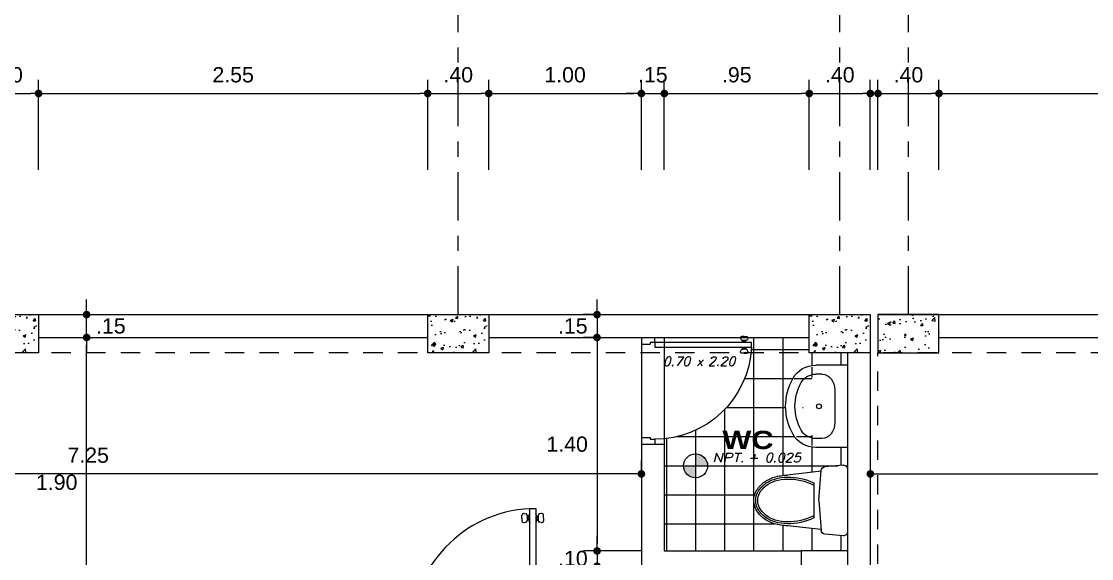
# Model space of a CAD drawing. Header units: millimetres. Extents: x 2178 to 2304, y 1220 to 1359.
# Drawn here: x 2189.09 to 2196.1, y 1244.1 to 1247.62 of the extents above; entities that cross this region are included whole.
import ezdxf
from ezdxf.enums import TextEntityAlignment as Align

# ---------------------------------------------------------------- set-up
doc = ezdxf.new("R2010")
doc.units = ezdxf.units.MM
doc.linetypes.add('CENTER', pattern=[50.800000000000004, 31.75, -6.35, 6.35, -6.35])
doc.linetypes.add('HIDDEN', pattern=[9.524999999999999, 6.35, -3.175])
doc.layers.get('0').update_dxf_attribs({"lineweight": 0})
for name, color, linetype, lineweight in [('carpinteria', 12, 'Continuous', 5), ('COTAS', 40, 'Continuous', 20), ('Ejes22', 50, 'CENTER', 9), ('Mobiliario', 52, 'Continuous', 5), ('PLUMA 1', 46, 'Continuous', 13), ('PLUMA 7', 10, 'Continuous', 0), ('PLUMA4', 160, 'Continuous', 40), ('PROY', 13, 'HIDDEN', 13), ('TEXTO', 5, 'Continuous', 18), ('TEXTOS', 42, 'Continuous', 13)]:
    doc.layers.add(name, color=color, linetype=linetype, lineweight=lineweight)
doc.layers.add('pisos....', color=7, linetype='Continuous', lineweight=5, true_color=0x7c7f7e)
doc.styles.add('ARIAL', font='arial.ttf')
doc.styles.add('ARIAL-N', font='arialbd.ttf')
doc.styles.add('SIMPLEX', font='simplex.shx', dxfattribs={"width": 1.2, "oblique": 15})
doc.dimstyles.new('RPM 50', dxfattribs={"dimtxt": 0.1, "dimasz": 0.05, "dimexe": 0.08849999999999973, "dimexo": 0.1535, "dimgap": 0.07099999999999997, "dimtad": 2, "dimtih": 1, "dimtoh": 1, "dimzin": 4, "dimdsep": 46, "dimtxsty": 'ARIAL', "dimblk": 'DOT', "dimcen": 0.4, "dimdle": 0.25, "dimclrd": 8, "dimclre": 8, "dimclrt": 9, "dimadec": 0, "dimazin": 0, "dimtfac": 1, "dimtix": 1, "dimtmove": 0, "dimatfit": 3, "dimldrblk": 'DOT', "dimfxl": 0.5, "dimfxlon": 1, "dimlwd": 0, "dimlwe": 0, "dimarcsym": 0})
pattern_1 = [(49.99999999999999, (1025.669781144359, -525.2275111259783), (0.182184668996004, -0.01593908553890309), [0.01905, -0.20955]), (355, (1025.669781144359, -525.2275111259783), (-0.03524342142496934, 0.1910568452390352), [0.01524, -0.16764058417]), (100.4514447, (1025.684963151359, -525.2288393794784), (0.1469412470903533, 0.1751177519121951), [0.01619000879999998, -0.1780902445999998]), (46.18420000000001, (1025.669781144359, -525.1767111259783), (0.2710790408921299, -0.04204232793272715), [0.028575, -0.314325]), (96.63555760999992, (1025.692371044359, -525.1802146259784), (0.237404134051503, 0.2474261245977215), [0.02428502314, -0.26713560816]), (351.1841511700001, (1025.669781144359, -525.1767111259783), (0.237404134064977, 0.2474261245855326), [0.02285996707, -0.25145973192]), (21, (1025.695181144359, -525.1894111259783), (0.1516143912691325, -0.1022651981870876), [0.01905, -0.20955]), (326.0000000000001, (1025.695181144359, -525.1894111259783), (0.06180202834764707, 0.1841879661223193), [0.01524, -0.16764]), (71.45144499999999, (1025.707815676959, -525.1979332258782), (0.2134164192787162, 0.08192276888590524), [0.0161900088, -0.1780899376]), (37.50000000000001, (1025.669781144359, -525.2275111259783), (0.003088603250591816, 0.0845550388731531), [0, -0.165608, 0, -0.17018, 0, -0.168275]), (7.499999999999999, (1025.669781144359, -525.2275111259783), (0.06681966251030574, 0.1001805748181195), [0, -0.09702799999999999, 0, -0.161798, 0, -0.06413500000000001]), (327.5, (1025.613139144359, -525.2275111259783), (0.1355905951668714, -0.005728743992673458), [0, -0.0635, 0, -0.19812, 0, -0.26289]), (317.5, (1025.587739144359, -525.2275111259783), (0.148129181386018, 0.02542649103333302), [0, -0.08255, 0, -0.131572, 0, -0.18669])]

# ---------------------------------------------------------------- blocks, each defined once
blk = doc.blocks.new('puerta de 0.80')
for p, q in [((0, 0.7578726278069325), (0, 0.8078726278070008)), ((0, 0.05787262780700075), (0, 0.8078726278070008)), ((0, 0.7578726278069325), (0.06500000000005457, 0.7578726278069325)), ((0.06500000000005457, 0.7578726278069325), (0.06500000000005457, 0.770372627806978)), ((0.06500000000005457, 0.770372627806978), (0.1000000000000227, 0.770372627806978)), ((0.1000000000000227, 0.770372627806978), (0.1000000000000227, 0.8078726278070008)), ((0.7699992280930701, 0.1257452267906274), (0.753031481821381, 0.1257452267906274)), ((0.7699992280930701, 0.1257452267906274), (0.7869669743646455, 0.1257452267906274)), ((0.1000000000000227, 0.08037262780703713), (0.8250000000000455, 0.08037262780703713)), ((0.1000000000000227, 0.04537262780695528), (0.1000000000000227, 0.08037262780703713)), ((0.743372223558481, 0.1131570363396577), (0.7462233707656196, 0.1025164101029077)), ((0.7820575276252839, 0.09510460055400927), (0.7558826290285197, 0.09510460055400927)), ((0.7558826290285197, 0.09510460055400927), (0.7579409285608563, 0.09510460055400927)), ((0.7820575276252839, 0.08545825626470105), (0.7558826290285197, 0.08545825626470105)), ((0.762940928560738, 0.09010460055401381), (0.762940928560738, 0.08545825626470105)), ((0.7770575276252885, 0.09010460055401381), (0.7770575276252885, 0.08545825626470105)), ((0.7841158271576205, 0.09510460055400927), (0.7820575276252839, 0.09510460055400927)), ((0.7966262326275455, 0.1131570363396577), (0.7937750854204069, 0.1025164101029077)), ((0.8250000000000455, 0.08037262780703713), (0.8250000000000455, 0.04537262780695528)), ((0, 0.007872627806932542), (0, 0.05787262780700075)), ((0, 0.05787262780700075), (0.06500000000005457, 0.05787262780700075)), ((0.06500000000005457, 0.04537262780695528), (0.06500000000005457, 0.05787262780700075)), ((0.1000000000000227, 0.04537262780695528), (0.06500000000005457, 0.04537262780695528)), ((0.8250000000000455, 0.04537262780695528), (0.1000000000000227, 0.04537262780695528)), ((0.1000000000000227, 0.04537262780695528), (0.1000000000000227, 0.007872627806932542)), ((0.743372223558481, 0.01258821927433473), (0.7462233707656196, 0.02322884551108473)), ((0.7699992280930701, 2.882325134123676e-08), (0.753031481821381, 2.882325134123676e-08)), ((0.7820575276252839, 0.04028699934929136), (0.7558826290285197, 0.04028699934929136)), ((0.7820575276252839, 0.03064065505998315), (0.7558826290285197, 0.03064065505998315)), ((0.7558826290285197, 0.03064065505998315), (0.7579409285608563, 0.03064065505998315)), ((0.762940928560738, 0.0356406550599786), (0.762940928560738, 0.04028699934929136)), ((0.7699992280930701, 2.882325134123676e-08), (0.7869669743646455, 2.882325134123676e-08)), ((0.8250000000000455, 0.04537262780695528), (0.7720000000000482, 0.04537262780695528)), ((0.7770575276252885, 0.0356406550599786), (0.7770575276252885, 0.04028699934929136)), ((0.7841158271576205, 0.03064065505998315), (0.7820575276252839, 0.03064065505998315)), ((0.7966262326275455, 0.01258821927433473), (0.7937750854204069, 0.02322884551108473))]:
    blk.add_line(p, q)
at = {"linetype": 'Continuous', "lineweight": 0}
for p, q in [((0.7558826290285197, 0.08545825626470105), (0.7419099796773025, 0.08037262780692345)), ((0.7820575276252839, 0.08545825626470105), (0.796030176976501, 0.08037262780692345)), ((0.7558826290285197, 0.04028699934929136), (0.7419099796773025, 0.04537262780695528)), ((0.7820575276252839, 0.04028699934929136), (0.796030176976501, 0.04537262780695528))]:
    blk.add_line(p, q, dxfattribs=at)
for centre, radius, start, end in [((0.1000000000000227, 0.04537262780695528), 0.725, 2.767078666097358, 90), ((0.753031481821381, 0.1157452267906365), 0.01, 90, 195.0000000000087), ((0.7869669743646455, 0.1157452267906365), 0.01, 344.9999999999912, 90), ((0.7558826290285197, 0.1051046005540002), 0.01, 195.0000000001698, 270), ((0.7579409285607426, 0.09010460055401381), 0.005, 0, 90), ((0.7820575276252839, 0.09010460055401381), 0.005, 90, 180), ((0.7841158271575068, 0.1051046005540002), 0.01, 270, 344.9999999998302), ((0.753031481821381, 0.01000002882324225), 0.01, 164.9999999999913, 270), ((0.7558826290285197, 0.02064065505999224), 0.01, 90, 164.9999999998302), ((0.7579409285607426, 0.0356406550599786), 0.005, 270, 0), ((0.7820575276252839, 0.0356406550599786), 0.005, 180, 270), ((0.7841158271575068, 0.02064065505999224), 0.01, 15.00000000016984, 90), ((0.7869669743646455, 0.01000002882324225), 0.01, 270, 15.00000000000872)]:
    blk.add_arc(centre, radius, start, end)
blk = doc.blocks.new('P')
at = {"style": 'SIMPLEX', "oblique": 15}
blk.add_text('x', height=0.06, dxfattribs=at).set_placement((-0.01697368369676155, 0.0255492955629677))
blk.add_attdef('L', text='', height=0.06, dxfattribs=at).set_placement((-0.057659880294743, 0.02554929556297481), align=Align.RIGHT)
blk.add_attdef('H', (0.05806964743619147, 0.02554929556297481), '', height=0.06, dxfattribs=at)
blk = doc.blocks.new('LAVATORIO')
at = {"layer": 'PLUMA 1', "linetype": 'Continuous', "lineweight": 20}
for p, q in [((-0.2999934783219942, 0.2071363636785648), (-0.2999934783219942, -0.02195454545901754)), ((-0.2999934783219942, 0.2071363636785648), (0.2999934783219942, 0.2071363636785648)), ((0.2999934783219942, 0.2071363636785648), (0.2999934783219942, -0.02195454545901754)), ((-0.1188260869807323, 0.1148181818415779), (0.1188260869807323, 0.1148181818415779)), ((-0.234782608743501, 0.02386363636850319), (-0.234782608743501, -0.02195454545901754)), ((0.234782608743501, 0.02386363636850319), (0.234782608743501, -0.02195454545901754))]:
    blk.add_line(p, q, dxfattribs=at)
blk.add_circle((0, 0), 0.01750000000356522, dxfattribs=at)
at = {"layer": 'PLUMA 1', "linetype": 'Continuous', "lineweight": 20, "extrusion": (0, 0, -1)}
for centre, major_axis, ratio, start_param, end_param in [((-0.1188260869807323, 0.02386363636850319), (0.1159565217627687, 2.11200665065676e-14), 0.7846746081733931, 3.141592653590338, 4.712388980384833), ((0.1188260869807323, 0.02386363636850319), (-0.1159565217627687, 9.952126509930016e-14), 0.7846746081733929, 1.570796326794223, 3.1415926535887), ((-0.1188521754517069, -0.02195454545901754), (2.795176774598603e-13, 0.1893818215381344), 0.9565217391304283, 3.638567482427635, 4.712388980383277), ((-0.1188521754517069, -0.02195454545901754), (-1.25662522260505e-12, 0.1212000033427651), 0.9565217391302343, 3.638567482442401, 4.712388980394607), ((0.1188521754517069, -0.02195454545901754), (1.256475748923904e-12, 0.1212000033427651), 0.9565217391302343, 1.57079632678498, 2.644617824737187), ((0.1188521754517069, -0.02195454545901754), (-2.791350386132135e-13, 0.1893818215381344), 0.9565217391304283, 1.570796326796306, 2.64461782475195), ((0, 0.2071363636785648), (-2.207522384136759e-16, 0.3818181859691521), 0.9565217391303741, 2.64461781258921, 3.638567494590378), ((0, 0.2071363636785648), (1.873049312265182e-16, 0.4500000041648561), 0.9565217391303545, 2.644617814432515, 3.638567492747071)]:
    blk.add_ellipse(centre, major_axis=major_axis, ratio=ratio, start_param=start_param, end_param=end_param, dxfattribs=at)
blk = doc.blocks.new('A$C17BD6781')
at = {"layer": 'Mobiliario', "linetype": 'Continuous'}
for p, q in [((0.0470258381902795, 0.2024778968581415), (0.07702583819028064, 0.4624778968581325)), ((0.4970258381902681, 0.2024778968581415), (0.467025838190267, 0.4624778968581325)), ((0.1371245447934086, 0.2600000207519599), (0.406927131587139, 0.2600000207519599)), ((2.658856601556181e-08, 0.03271609313324575), (0.01291432294007677, 0.1747733529997788)), ((0.2720258381902738, 0.2200000207519395), (0.04046188830088226, 0.2019667219995256)), ((0.2720258381902738, 0.2200000207519395), (0.5035897880796654, 0.2019667219995256)), ((0.5440516497919816, 0.03271609313324575), (0.5311373534404709, 0.1747733529997788)), ((0.0298768227825974, 2.075196903206233e-08), (0.5141748535979502, 2.075196903206233e-08))]:
    blk.add_line(p, q, dxfattribs=at)
for points in [[(0.467025838190267, 0.4624778968581325, 0.07568148098942781), (0.4514763274974598, 0.564619449634364, 0.08594715031423093), (0.409911660521658, 0.6457161817953931, 0.1060218382171382), (0.3436150782673906, 0.7032144903049868, 0.1264657149685374), (0.2720258381902738, 0.7216159645624032, 0.1264657149685252), (0.2004365981131571, 0.7032144903049868, 0.1060218382171112), (0.1341400158588897, 0.6457161817953931, 0.08594715031425326), (0.09257534888308783, 0.564619449634364, 0.07568148098944026), (0.07702583819028064, 0.4624778968581325, 0.07568148098943636)], [(0.4520258381902806, 0.4624778968581325, 0.0756814809893859), (0.4371558434836231, 0.5601558482174767, 0.08594715031428633), (0.3979260275471859, 0.6366970575473658, 0.1060218382171535), (0.3363817185640983, 0.6900737708649274, 0.1264657149685132), (0.2720258381902738, 0.7066159645624168, 0.1264657149686313), (0.2076699578163925, 0.6900737708648705, 0.1060218382170392), (0.1461256488333618, 0.6366970575473658, 0.08594715031415015), (0.1068958328969813, 0.5601558482175903, 0.07568148098951734), (0.092025838190267, 0.4624778968581325, 0.07568148098951734)], [(0.4370258381902659, 0.4624778968581325, 0.07568148098938046), (0.422835359469758, 0.5556922468005894, 0.08594715031429338), (0.3859403945727138, 0.6276779332993385, 0.1060218382171472), (0.3291483588608344, 0.6769330514248111, 0.1264657149685263), (0.2720258381902738, 0.6916159645624305, 0.1264657149686292), (0.2149033175196564, 0.6769330514248111, 0.1060218382170225), (0.1581112818078338, 0.6276779332993385, 0.08594715031417827), (0.1212163169108464, 0.5556922468007031, 0.07568148098950629), (0.1070258381902818, 0.4624778968581325, 0.07568148098950629)]]:
    blk.add_lwpolyline(points, format="xyb", dxfattribs=at)
for centre, radius, start, end in [((0.5137349313203856, 0.4501454030077241), 0.4218893808016409, 178.3249151335759, 206.7885795011672), ((0.5137349313203856, 0.4501454030077241), 0.4068893808016409, 178.3249151335759, 207.8601275501853), ((0.03031674506016202, 0.4501454030077241), 0.4068893808016409, 332.1398724498131, 1.675084866424104), ((0.03031674506016202, 0.4501454030077241), 0.4218893808016409, 333.2114204988328, 1.675084866424104), ((0.04279111913410816, 0.1720572806184748), 0.03, 94.45298473469602, 174.8055710922652), ((0.5012605572464395, 0.1720572806184748), 0.03, 5.194428907734862, 85.54701526530398), ((0.0298768227825974, 0.03000002075194175), 0.03, 174.8055710922652, 270), ((0.5141748535979502, 0.03000002075194175), 0.03, 270, 5.194428907734862)]:
    blk.add_arc(centre, radius, start, end, dxfattribs=at)
blk = doc.blocks.new('N')
at = {"linetype": 'Continuous'}
h = blk.add_hatch(color=256, dxfattribs=at)
h.paths.add_polyline_path([(0, 0.1000000000000085), (0, 0), (0.1000000000000014, 0, 0.4142135623730981)])
h.paths.add_polyline_path([(-0.1000000000000014, 0, 0.4142135623730981), (0, -0.1000000000000085), (0, 0)])
for points in [[(0, 0.1700000000000017), (0, -0.1700000000000017)], [(-0.1700000000000017, 0), (0.8870854846603891, 0)]]:
    blk.add_lwpolyline(points)
blk.add_circle((0, 0), 0.1)
at = {"color": 64, "style": 'SIMPLEX', "oblique": 15, "width": 1.2}
blk.add_text('NPT.', height=0.075, dxfattribs=at).set_placement((0.1397908554024241, 0.03140925992012455))
at = {"color": 64, "style": 'SIMPLEX', "oblique": 15, "width": 1.062312430358449}
blk.add_attdef('NIV', text='', height=0.075, dxfattribs=at).set_placement((0.434891932751043, 0.03140925992012455), (0.8749927967566862, 0.03140925992012455), align=Align.FIT)
blk = doc.blocks.new('_DOT')
at = {"color": 0, "linetype": 'ByBlock'}
blk.add_line((-0.5, 0), (-1, 0), dxfattribs=at)
at = {"color": 0, "linetype": 'ByBlock', "const_width": 0.5}
blk.add_lwpolyline([(-0.25, 0, 1), (0.25, 0, 1)], format="xyb", close=True, dxfattribs=at)
blk = doc.blocks.new('*D1438')
at = {"color": 8, "lineweight": 0, "transparency": 16777216}
for p, q in [((2188.802998678862, 1246.648674000262), (2188.802998678862, 1247.237174000262)), ((2189.202998678862, 1246.648674000262), (2189.202998678862, 1247.237174000262)), ((2188.852998678863, 1247.148674000262), (2189.152998678862, 1247.148674000262))]:
    blk.add_line(p, q, dxfattribs=at)
at = {"layer": 'Defpoints', "color": 0, "transparency": 16777216}
for p in [(2189.202998678862, 1247.148674000262), (2188.802998678862, 1245.698674000262), (2189.202998678862, 1245.698674000262)]:
    blk.add_point(p, dxfattribs=at)
at = {"color": 8, "lineweight": 0, "transparency": 16777216, "xscale": 0.05, "yscale": 0.05, "zscale": 0.05, "rotation": 180}
blk.add_blockref('_DOT', (2188.802998678862, 1247.148674000262), dxfattribs=at)
at = {"color": 8, "lineweight": 0, "transparency": 16777216, "xscale": 0.05, "yscale": 0.05, "zscale": 0.05}
blk.add_blockref('_DOT', (2189.202998678862, 1247.148674000262), dxfattribs=at)
at = {"color": 9, "transparency": 16777216, "insert": (2189.002998678862, 1247.270731299034), "char_height": 0.1, "attachment_point": 5, "style": 'ARIAL'}
blk.add_mtext('.40', dxfattribs=at)
blk = doc.blocks.new('*D1439')
at = {"color": 8, "lineweight": 0, "transparency": 16777216}
for p, q in [((2189.202998678862, 1246.648674000262), (2189.202998678862, 1247.237174000262)), ((2191.752998678862, 1246.648674000262), (2191.752998678862, 1247.237174000262)), ((2189.252998678862, 1247.148674000262), (2191.702998678862, 1247.148674000262))]:
    blk.add_line(p, q, dxfattribs=at)
at = {"layer": 'Defpoints', "color": 0, "transparency": 16777216}
for p in [(2191.752998678862, 1247.148674000262), (2189.202998678862, 1245.698674000262), (2191.752998678862, 1245.698674000262)]:
    blk.add_point(p, dxfattribs=at)
at = {"color": 8, "lineweight": 0, "transparency": 16777216, "xscale": 0.05, "yscale": 0.05, "zscale": 0.05, "rotation": 180}
blk.add_blockref('_DOT', (2189.202998678862, 1247.148674000262), dxfattribs=at)
at = {"color": 8, "lineweight": 0, "transparency": 16777216, "xscale": 0.05, "yscale": 0.05, "zscale": 0.05}
blk.add_blockref('_DOT', (2191.752998678862, 1247.148674000262), dxfattribs=at)
at = {"color": 9, "transparency": 16777216, "insert": (2190.477998678862, 1247.270731299034), "char_height": 0.1, "attachment_point": 5, "style": 'ARIAL'}
blk.add_mtext('2.55', dxfattribs=at)
blk = doc.blocks.new('*D1440')
at = {"color": 8, "lineweight": 0, "transparency": 16777216}
for p, q in [((2191.752998678862, 1246.648674000262), (2191.752998678862, 1247.237174000262)), ((2192.152998678862, 1246.648674000262), (2192.152998678862, 1247.237174000262)), ((2191.802998678862, 1247.148674000262), (2192.102998678862, 1247.148674000262))]:
    blk.add_line(p, q, dxfattribs=at)
at = {"layer": 'Defpoints', "color": 0, "transparency": 16777216}
for p in [(2192.152998678862, 1247.148674000262), (2191.752998678862, 1245.698674000262), (2192.152998678862, 1245.698674000262)]:
    blk.add_point(p, dxfattribs=at)
at = {"color": 8, "lineweight": 0, "transparency": 16777216, "xscale": 0.05, "yscale": 0.05, "zscale": 0.05, "rotation": 180}
blk.add_blockref('_DOT', (2191.752998678862, 1247.148674000262), dxfattribs=at)
at = {"color": 8, "lineweight": 0, "transparency": 16777216, "xscale": 0.05, "yscale": 0.05, "zscale": 0.05}
blk.add_blockref('_DOT', (2192.152998678862, 1247.148674000262), dxfattribs=at)
at = {"color": 9, "transparency": 16777216, "insert": (2191.952998678862, 1247.270731299034), "char_height": 0.1, "attachment_point": 5, "style": 'ARIAL'}
blk.add_mtext('.40', dxfattribs=at)
blk = doc.blocks.new('*D1441')
at = {"color": 8, "lineweight": 0, "transparency": 16777216}
for p, q in [((2192.152998678862, 1246.648674000262), (2192.152998678862, 1247.237174000262)), ((2193.152998678862, 1246.648674000262), (2193.152998678862, 1247.237174000262)), ((2192.202998678863, 1247.148674000262), (2193.102998678862, 1247.148674000262))]:
    blk.add_line(p, q, dxfattribs=at)
at = {"layer": 'Defpoints', "color": 0, "transparency": 16777216}
for p in [(2193.152998678862, 1247.148674000262), (2192.152998678862, 1245.698674000262), (2193.152998678862, 1244.848674000262)]:
    blk.add_point(p, dxfattribs=at)
at = {"color": 8, "lineweight": 0, "transparency": 16777216, "xscale": 0.05, "yscale": 0.05, "zscale": 0.05, "rotation": 180}
blk.add_blockref('_DOT', (2192.152998678862, 1247.148674000262), dxfattribs=at)
at = {"color": 8, "lineweight": 0, "transparency": 16777216, "xscale": 0.05, "yscale": 0.05, "zscale": 0.05}
blk.add_blockref('_DOT', (2193.152998678862, 1247.148674000262), dxfattribs=at)
at = {"color": 9, "transparency": 16777216, "insert": (2192.652998678862, 1247.270731299034), "char_height": 0.1, "attachment_point": 5, "style": 'ARIAL'}
blk.add_mtext('1.00', dxfattribs=at)
blk = doc.blocks.new('*D1367')
at = {"color": 8, "lineweight": 0, "transparency": 16777216}
for p, q in [((2193.152998678862, 1246.648674000262), (2193.152998678862, 1247.237174000262)), ((2193.302998678862, 1246.648674000262), (2193.302998678862, 1247.237174000262)), ((2193.102998678862, 1247.148674000262), (2193.052998678862, 1247.148674000262)), ((2193.152998678862, 1247.148674000262), (2193.302998678862, 1247.148674000262)), ((2193.352998678863, 1247.148674000262), (2193.402998678862, 1247.148674000262))]:
    blk.add_line(p, q, dxfattribs=at)
at = {"layer": 'Defpoints', "color": 0, "transparency": 16777216}
for p in [(2193.302998678862, 1247.148674000262), (2193.152998678862, 1244.848674000262), (2193.302998678862, 1244.848674000262)]:
    blk.add_point(p, dxfattribs=at)
at = {"color": 8, "lineweight": 0, "transparency": 16777216, "xscale": 0.05, "yscale": 0.05, "zscale": 0.05}
blk.add_blockref('_DOT', (2193.152998678862, 1247.148674000262), dxfattribs=at)
at = {"color": 8, "lineweight": 0, "transparency": 16777216, "xscale": 0.05, "yscale": 0.05, "zscale": 0.05, "rotation": 180}
blk.add_blockref('_DOT', (2193.302998678862, 1247.148674000262), dxfattribs=at)
at = {"color": 9, "transparency": 16777216, "insert": (2193.227998678863, 1247.270731299034), "char_height": 0.1, "attachment_point": 5, "style": 'ARIAL'}
blk.add_mtext('.15', dxfattribs=at)
blk = doc.blocks.new('*D1368')
at = {"color": 8, "lineweight": 0, "transparency": 16777216}
for p, q in [((2193.302998678862, 1246.648674000262), (2193.302998678862, 1247.237174000262)), ((2194.252998678862, 1246.648674000262), (2194.252998678862, 1247.237174000262)), ((2193.352998678863, 1247.148674000262), (2194.202998678862, 1247.148674000262))]:
    blk.add_line(p, q, dxfattribs=at)
at = {"layer": 'Defpoints', "color": 0, "transparency": 16777216}
for p in [(2194.252998678862, 1247.148674000262), (2194.252998678862, 1245.698674000262), (2193.302998678862, 1244.848674000262)]:
    blk.add_point(p, dxfattribs=at)
at = {"color": 8, "lineweight": 0, "transparency": 16777216, "xscale": 0.05, "yscale": 0.05, "zscale": 0.05, "rotation": 180}
blk.add_blockref('_DOT', (2193.302998678862, 1247.148674000262), dxfattribs=at)
at = {"color": 8, "lineweight": 0, "transparency": 16777216, "xscale": 0.05, "yscale": 0.05, "zscale": 0.05}
blk.add_blockref('_DOT', (2194.252998678862, 1247.148674000262), dxfattribs=at)
at = {"color": 9, "transparency": 16777216, "insert": (2193.777998678862, 1247.270731299034), "char_height": 0.1, "attachment_point": 5, "style": 'ARIAL'}
blk.add_mtext('.95', dxfattribs=at)
blk = doc.blocks.new('*D1369')
at = {"color": 8, "lineweight": 0, "transparency": 16777216}
for p, q in [((2194.252998678862, 1246.648674000262), (2194.252998678862, 1247.237174000262)), ((2194.652998678863, 1246.648674000262), (2194.652998678863, 1247.237174000262)), ((2194.302998678862, 1247.148674000262), (2194.602998678863, 1247.148674000262))]:
    blk.add_line(p, q, dxfattribs=at)
at = {"layer": 'Defpoints', "color": 0, "transparency": 16777216}
for p in [(2194.652998678863, 1247.148674000262), (2194.252998678862, 1245.698674000262), (2194.652998678863, 1245.698674000262)]:
    blk.add_point(p, dxfattribs=at)
at = {"color": 8, "lineweight": 0, "transparency": 16777216, "xscale": 0.05, "yscale": 0.05, "zscale": 0.05, "rotation": 180}
blk.add_blockref('_DOT', (2194.252998678862, 1247.148674000262), dxfattribs=at)
at = {"color": 8, "lineweight": 0, "transparency": 16777216, "xscale": 0.05, "yscale": 0.05, "zscale": 0.05}
blk.add_blockref('_DOT', (2194.652998678863, 1247.148674000262), dxfattribs=at)
at = {"color": 9, "transparency": 16777216, "insert": (2194.452998678863, 1247.270731299034), "char_height": 0.1, "attachment_point": 5, "style": 'ARIAL'}
blk.add_mtext('.40', dxfattribs=at)
blk = doc.blocks.new('*D1370')
at = {"color": 8, "lineweight": 0, "transparency": 16777216}
for p, q in [((2194.702998678862, 1246.648674000262), (2194.702998678862, 1247.237174000262)), ((2195.102998678863, 1246.648674000262), (2195.102998678863, 1247.237174000262)), ((2194.752998678862, 1247.148674000262), (2195.052998678862, 1247.148674000262))]:
    blk.add_line(p, q, dxfattribs=at)
at = {"layer": 'Defpoints', "color": 0, "transparency": 16777216}
for p in [(2195.102998678863, 1247.148674000262), (2194.702998678862, 1245.698674000262), (2195.102998678863, 1245.698674000262)]:
    blk.add_point(p, dxfattribs=at)
at = {"color": 8, "lineweight": 0, "transparency": 16777216, "xscale": 0.05, "yscale": 0.05, "zscale": 0.05, "rotation": 180}
blk.add_blockref('_DOT', (2194.702998678862, 1247.148674000262), dxfattribs=at)
at = {"color": 8, "lineweight": 0, "transparency": 16777216, "xscale": 0.05, "yscale": 0.05, "zscale": 0.05}
blk.add_blockref('_DOT', (2195.102998678863, 1247.148674000262), dxfattribs=at)
at = {"color": 9, "transparency": 16777216, "insert": (2194.902998678862, 1247.270731299034), "char_height": 0.1, "attachment_point": 5, "style": 'ARIAL'}
blk.add_mtext('.40', dxfattribs=at)
blk = doc.blocks.new('*D1371')
at = {"color": 8, "lineweight": 0, "transparency": 16777216}
for p, q in [((2195.102998678863, 1246.648674000262), (2195.102998678863, 1247.237174000262)), ((2199.402998678862, 1246.648674000262), (2199.402998678862, 1247.237174000262)), ((2195.152998678863, 1247.148674000262), (2199.352998678862, 1247.148674000262))]:
    blk.add_line(p, q, dxfattribs=at)
at = {"layer": 'Defpoints', "color": 0, "transparency": 16777216}
for p in [(2199.402998678862, 1247.148674000262), (2195.102998678863, 1245.698674000262), (2199.402998678862, 1245.698674000262)]:
    blk.add_point(p, dxfattribs=at)
at = {"color": 8, "lineweight": 0, "transparency": 16777216, "xscale": 0.05, "yscale": 0.05, "zscale": 0.05, "rotation": 180}
blk.add_blockref('_DOT', (2195.102998678863, 1247.148674000262), dxfattribs=at)
at = {"color": 8, "lineweight": 0, "transparency": 16777216, "xscale": 0.05, "yscale": 0.05, "zscale": 0.05}
blk.add_blockref('_DOT', (2199.402998678862, 1247.148674000262), dxfattribs=at)
at = {"color": 9, "transparency": 16777216, "insert": (2197.252998678862, 1247.270765405446), "char_height": 0.1, "attachment_point": 5, "style": 'ARIAL'}
blk.add_mtext('4.30', dxfattribs=at)
blk = doc.blocks.new('*D1478')
at = {"color": 8, "lineweight": 0, "transparency": 16777216}
for p, q in [((2185.902998678862, 1244.599108559433), (2185.902998678862, 1244.742644971489)), ((2193.152998678862, 1244.654144971489), (2193.152998678862, 1244.742644971489)), ((2193.102998678862, 1244.654144971489), (2185.952998678862, 1244.654144971489))]:
    blk.add_line(p, q, dxfattribs=at)
at = {"layer": 'Defpoints', "color": 0, "transparency": 16777216}
for p in [(2185.902998678862, 1244.654144971489), (2193.152998678862, 1244.561462133894), (2185.902998678862, 1244.445608559433)]:
    blk.add_point(p, dxfattribs=at)
at = {"color": 8, "lineweight": 0, "transparency": 16777216, "xscale": 0.05, "yscale": 0.05, "zscale": 0.05, "rotation": 180}
blk.add_blockref('_DOT', (2185.902998678862, 1244.654144971489), dxfattribs=at)
at = {"color": 8, "lineweight": 0, "transparency": 16777216, "xscale": 0.05, "yscale": 0.05, "zscale": 0.05}
blk.add_blockref('_DOT', (2193.152998678862, 1244.654144971489), dxfattribs=at)
at = {"color": 9, "transparency": 16777216, "insert": (2189.527998678862, 1244.776202270261), "char_height": 0.1, "attachment_point": 5, "style": 'ARIAL'}
blk.add_mtext('7.25', dxfattribs=at)
blk = doc.blocks.new('*D1479')
at = {"color": 8, "lineweight": 0, "transparency": 16777216}
for p, q in [((2192.862519938153, 1245.748674000262), (2192.862519938153, 1245.798674000262)), ((2192.862519938153, 1245.698674000262), (2192.774019938153, 1245.698674000262)), ((2192.862519938153, 1245.698674000262), (2192.862519938153, 1245.548674000262)), ((2192.862519938153, 1245.548674000262), (2192.774019938153, 1245.548674000262)), ((2192.862519938153, 1245.498674000262), (2192.862519938153, 1245.448674000262))]:
    blk.add_line(p, q, dxfattribs=at)
at = {"layer": 'Defpoints', "color": 0, "transparency": 16777216}
for p in [(2192.921697612238, 1245.698674000262), (2192.862519938153, 1245.548674000262), (2192.921697612238, 1245.548674000262)]:
    blk.add_point(p, dxfattribs=at)
at = {"color": 8, "lineweight": 0, "transparency": 16777216, "xscale": 0.05, "yscale": 0.05, "zscale": 0.05}
for p, rotation in [((2192.862519938153, 1245.698674000262), 270), ((2192.862519938153, 1245.548674000262), 90)]:
    blk.add_blockref('_DOT', p, dxfattribs=dict(at, rotation=rotation))
at = {"color": 9, "transparency": 16777216, "insert": (2192.703559501591, 1245.623674000261), "char_height": 0.1, "attachment_point": 5, "style": 'ARIAL'}
blk.add_mtext('.15', dxfattribs=at)
blk = doc.blocks.new('*D1480')
at = {"color": 8, "lineweight": 0, "transparency": 16777216}
for p, q in [((2192.862519938153, 1245.548674000262), (2192.774019938153, 1245.548674000262)), ((2192.862519938153, 1245.498674000262), (2192.862519938153, 1244.198674000262)), ((2193.149498678863, 1244.148674000262), (2192.774019938153, 1244.148674000262))]:
    blk.add_line(p, q, dxfattribs=at)
at = {"layer": 'Defpoints', "color": 0, "transparency": 16777216}
for p in [(2192.921697612237, 1245.548674000262), (2192.862519938153, 1244.148674000262), (2193.302998678863, 1244.148674000262)]:
    blk.add_point(p, dxfattribs=at)
at = {"color": 8, "lineweight": 0, "transparency": 16777216, "xscale": 0.05, "yscale": 0.05, "zscale": 0.05}
for p, rotation in [((2192.862519938153, 1245.548674000262), 90), ((2192.862519938153, 1244.148674000262), 270)]:
    blk.add_blockref('_DOT', p, dxfattribs=dict(at, rotation=rotation))
at = {"color": 9, "transparency": 16777216, "insert": (2192.666519938153, 1244.848674000261), "char_height": 0.1, "attachment_point": 5, "style": 'ARIAL'}
blk.add_mtext('1.40', dxfattribs=at)
blk = doc.blocks.new('*D1481')
at = {"color": 8, "lineweight": 0, "transparency": 16777216}
for p, q in [((2192.862519938153, 1244.198674000262), (2192.862519938153, 1244.248674000262)), ((2193.149498678863, 1244.148674000262), (2192.774019938153, 1244.148674000262)), ((2192.862519938153, 1244.148674000262), (2192.862519938153, 1244.048674000262)), ((2193.149498678863, 1244.048674000262), (2192.774019938153, 1244.048674000262)), ((2192.862519938153, 1243.998674000262), (2192.862519938153, 1243.948674000262))]:
    blk.add_line(p, q, dxfattribs=at)
at = {"layer": 'Defpoints', "color": 0, "transparency": 16777216}
for p in [(2193.302998678863, 1244.148674000262), (2192.862519938153, 1244.048674000262), (2193.302998678863, 1244.048674000262)]:
    blk.add_point(p, dxfattribs=at)
at = {"color": 8, "lineweight": 0, "transparency": 16777216, "xscale": 0.05, "yscale": 0.05, "zscale": 0.05}
for p, rotation in [((2192.862519938153, 1244.148674000262), 270), ((2192.862519938153, 1244.048674000262), 90)]:
    blk.add_blockref('_DOT', p, dxfattribs=dict(at, rotation=rotation))
at = {"color": 9, "transparency": 16777216, "insert": (2192.704105204183, 1244.098674000261), "char_height": 0.1, "attachment_point": 5, "style": 'ARIAL'}
blk.add_mtext('.10', dxfattribs=at)
blk = doc.blocks.new('*D1485')
at = {"color": 8, "lineweight": 0, "transparency": 16777216}
for p, q in [((2194.652998678863, 1244.654144971489), (2194.652998678863, 1244.565644971489)), ((2194.702998678863, 1244.654144971489), (2199.602998678862, 1244.654144971489)), ((2199.652998678862, 1244.654144971489), (2199.652998678862, 1244.565644971489))]:
    blk.add_line(p, q, dxfattribs=at)
at = {"layer": 'Defpoints', "color": 0, "transparency": 16777216}
for p in [(2194.652998678863, 1244.721585040777), (2199.652998678862, 1244.721585040777), (2199.652998678862, 1244.654144971489)]:
    blk.add_point(p, dxfattribs=at)
at = {"color": 8, "lineweight": 0, "transparency": 16777216, "xscale": 0.05, "yscale": 0.05, "zscale": 0.05, "rotation": 180}
blk.add_blockref('_DOT', (2194.652998678863, 1244.654144971489), dxfattribs=at)
at = {"color": 8, "lineweight": 0, "transparency": 16777216, "xscale": 0.05, "yscale": 0.05, "zscale": 0.05}
blk.add_blockref('_DOT', (2199.652998678862, 1244.654144971489), dxfattribs=at)
at = {"color": 9, "transparency": 16777216, "insert": (2197.152998678863, 1244.532087672717), "char_height": 0.1, "attachment_point": 5, "style": 'ARIAL'}
blk.add_mtext('5.00', dxfattribs=at)
blk = doc.blocks.new('*D1549')
at = {"color": 8, "lineweight": 0, "transparency": 16777216}
for p, q in [((2189.517770695025, 1245.548674000262), (2189.606270695025, 1245.548674000262)), ((2189.517770695025, 1243.698674000262), (2189.517770695025, 1245.498674000262)), ((2190.017770695025, 1243.648674000262), (2189.429270695025, 1243.648674000262))]:
    blk.add_line(p, q, dxfattribs=at)
at = {"layer": 'Defpoints', "color": 0, "transparency": 16777216}
for p in [(2189.517770695023, 1245.548674000262), (2189.517770695025, 1245.548674000262), (2191.127998678863, 1243.648674000262)]:
    blk.add_point(p, dxfattribs=at)
at = {"color": 8, "lineweight": 0, "transparency": 16777216, "xscale": 0.05, "yscale": 0.05, "zscale": 0.05}
for p, rotation in [((2189.517770695025, 1245.548674000262), 90), ((2189.517770695025, 1243.648674000262), 270)]:
    blk.add_blockref('_DOT', p, dxfattribs=dict(at, rotation=rotation))
at = {"color": 9, "transparency": 16777216, "insert": (2189.321770695025, 1244.598674000261), "char_height": 0.1, "attachment_point": 5, "style": 'ARIAL'}
blk.add_mtext('1.90', dxfattribs=at)
blk = doc.blocks.new('*D1550')
at = {"color": 8, "lineweight": 0, "transparency": 16777216}
for p, q in [((2189.517770695025, 1245.748674000262), (2189.517770695025, 1245.798674000262)), ((2189.517770695025, 1245.698674000262), (2189.606270695025, 1245.698674000262)), ((2189.517770695025, 1245.548674000262), (2189.517770695025, 1245.698674000262)), ((2189.517770695025, 1245.548674000262), (2189.606270695025, 1245.548674000262)), ((2189.517770695025, 1245.498674000262), (2189.517770695025, 1245.448674000262))]:
    blk.add_line(p, q, dxfattribs=at)
at = {"layer": 'Defpoints', "color": 0, "transparency": 16777216}
for p in [(2189.517770695023, 1245.698674000262), (2189.517770695025, 1245.698674000262), (2189.517770695023, 1245.548674000262)]:
    blk.add_point(p, dxfattribs=at)
at = {"color": 8, "lineweight": 0, "transparency": 16777216, "xscale": 0.05, "yscale": 0.05, "zscale": 0.05}
for p, rotation in [((2189.517770695025, 1245.698674000262), 270), ((2189.517770695025, 1245.548674000262), 90)]:
    blk.add_blockref('_DOT', p, dxfattribs=dict(at, rotation=rotation))
at = {"color": 9, "transparency": 16777216, "insert": (2189.676731131587, 1245.623674000261), "char_height": 0.1, "attachment_point": 5, "style": 'ARIAL'}
blk.add_mtext('.15', dxfattribs=at)

msp = doc.modelspace()

# ---------------------------------------------------------------- hatches: boundary and pattern name
h = msp.add_hatch()
h.set_pattern_fill('AR-CONC', color=256, scale=0.001)
h.set_pattern_definition([(49.99999999999999, (1020.219781144359, -525.2275111259783), (0.182184668996004, -0.01593908553890309), [0.01905, -0.20955]), (355, (1020.219781144359, -525.2275111259783), (-0.03524342142496934, 0.1910568452390352), [0.01524, -0.16764058417]), (100.4514447, (1020.234963151359, -525.2288393794784), (0.1469412470903533, 0.1751177519121951), [0.01619000879999999, -0.1780902445999999]), (46.18420000000001, (1020.219781144359, -525.1767111259783), (0.2710790408921299, -0.04204232793272715), [0.028575, -0.314325]), (96.63555760999992, (1020.242371044359, -525.1802146259784), (0.237404134051503, 0.2474261245977215), [0.02428502314, -0.26713560816]), (351.1841511700001, (1020.219781144359, -525.1767111259783), (0.237404134064977, 0.2474261245855326), [0.02285996707, -0.25145973192]), (21, (1020.245181144359, -525.1894111259783), (0.1516143912691325, -0.1022651981870876), [0.01905, -0.20955]), (326.0000000000001, (1020.245181144359, -525.1894111259783), (0.06180202834764707, 0.1841879661223193), [0.01524, -0.16764]), (71.45144499999999, (1020.257815676959, -525.1979332258782), (0.2134164192787162, 0.08192276888590524), [0.0161900088, -0.1780899376]), (37.50000000000001, (1020.219781144359, -525.2275111259783), (0.003088603250591816, 0.0845550388731531), [0, -0.165608, 0, -0.17018, 0, -0.168275]), (7.499999999999999, (1020.219781144359, -525.2275111259783), (0.06681966251030574, 0.1001805748181195), [0, -0.09702799999999999, 0, -0.161798, 0, -0.06413500000000001]), (327.5, (1020.163139144359, -525.2275111259783), (0.1355905951668714, -0.005728743992673458), [0, -0.0635, 0, -0.19812, 0, -0.26289]), (317.5, (1020.137739144359, -525.2275111259783), (0.148129181386018, 0.02542649103333302), [0, -0.08255, 0, -0.131572, 0, -0.18669])])
h.paths.add_polyline_path([(2189.202998678862, 1245.448674000262), (2189.202998678862, 1245.698674000262), (2188.802998678862, 1245.698674000262), (2188.802998678862, 1245.448674000262)])
h = msp.add_hatch()
h.set_pattern_fill('AR-CONC', color=256, scale=0.001)
h.set_pattern_definition([(49.99999999999999, (1023.169781144359, -525.2275111259783), (0.182184668996004, -0.01593908553890309), [0.01905, -0.20955]), (355, (1023.169781144359, -525.2275111259783), (-0.03524342142496934, 0.1910568452390352), [0.01524, -0.16764058417]), (100.4514447, (1023.184963151359, -525.2288393794784), (0.1469412470903533, 0.1751177519121951), [0.01619000879999998, -0.1780902445999998]), (46.18420000000001, (1023.169781144359, -525.1767111259783), (0.2710790408921299, -0.04204232793272715), [0.028575, -0.314325]), (96.63555760999992, (1023.192371044359, -525.1802146259784), (0.237404134051503, 0.2474261245977215), [0.02428502314, -0.26713560816]), (351.1841511700001, (1023.169781144359, -525.1767111259783), (0.237404134064977, 0.2474261245855326), [0.02285996707, -0.25145973192]), (21, (1023.195181144359, -525.1894111259783), (0.1516143912691325, -0.1022651981870876), [0.01905, -0.20955]), (326.0000000000001, (1023.195181144359, -525.1894111259783), (0.06180202834764707, 0.1841879661223193), [0.01524, -0.16764]), (71.45144499999999, (1023.207815676959, -525.1979332258782), (0.2134164192787162, 0.08192276888590524), [0.0161900088, -0.1780899376]), (37.50000000000001, (1023.169781144359, -525.2275111259783), (0.003088603250591816, 0.0845550388731531), [0, -0.165608, 0, -0.17018, 0, -0.168275]), (7.499999999999999, (1023.169781144359, -525.2275111259783), (0.06681966251030574, 0.1001805748181195), [0, -0.09702799999999999, 0, -0.161798, 0, -0.06413500000000001]), (327.5, (1023.113139144359, -525.2275111259783), (0.1355905951668714, -0.005728743992673458), [0, -0.0635, 0, -0.19812, 0, -0.26289]), (317.5, (1023.087739144359, -525.2275111259783), (0.148129181386018, 0.02542649103333302), [0, -0.08255, 0, -0.131572, 0, -0.18669])])
h.paths.add_polyline_path([(2192.152998678862, 1245.448674000262), (2192.152998678862, 1245.698674000262), (2191.752998678862, 1245.698674000262), (2191.752998678862, 1245.448674000262)])
h = msp.add_hatch()
h.set_pattern_fill('AR-CONC', color=256, scale=0.001)
h.set_pattern_definition(pattern_1)
h.paths.add_polyline_path([(2194.652998678863, 1245.448674000262), (2194.652998678863, 1245.698674000262), (2194.252998678862, 1245.698674000262), (2194.252998678862, 1245.448674000262)])
h = msp.add_hatch()
h.set_pattern_fill('AR-CONC', color=256, scale=0.001)
h.set_pattern_definition(pattern_1)
h.paths.add_polyline_path([(2194.702998678862, 1245.448674000262), (2195.102998678863, 1245.448674000262), (2195.102998678863, 1245.698674000262), (2194.702998678862, 1245.698674000262)])
at = {"layer": 'pisos....'}
h = msp.add_hatch(dxfattribs=at)
h.set_pattern_fill('NET', color=256, scale=0.06)
h.set_pattern_definition([(0, (1020.219781144359, -525.2275111259783), (0, 0.1905), []), (90, (1020.219781144359, -525.2275111259783), (-0.1905, 1.166437552015814e-17), [])])
edge = h.paths.add_edge_path()
edge.add_ellipse((2194.296816860639, 1245.204265066443), major_axis=(-0.1704436393843569, 2.49983864526988e-13), ratio=0.9565217391305934, start_angle=270.0000000000804, end_angle=331.5254397833825)
edge.add_line((2194.296668261128, 1245.367292239026), (2194.502998678862, 1245.367292239026))
edge.add_line((2194.502998678862, 1245.367292239026), (2194.502998678862, 1245.448674000262))
edge.add_line((2194.502998678862, 1245.448674000262), (2194.252998678862, 1245.448674000262))
edge.add_line((2194.252998678862, 1245.448674000262), (2193.87130568617, 1245.448674000262))
edge.add_arc((2193.240498678862, 1245.515861500262), 0.6343750000001273, 275.65407666117903, 353.92032528726116, ccw=False)
edge.add_line((2193.302998678862, 1244.884572825704), (2193.302998678862, 1244.848674000262))
edge.add_line((2193.302998678862, 1244.848674000262), (2193.302998678862, 1244.148674000262))
edge.add_line((2193.302998678862, 1244.148674000262), (2194.202998678863, 1244.148674000262))
edge.add_line((2194.202998678863, 1244.148674000262), (2194.502998678862, 1244.148674000262))
edge.add_line((2194.502998678862, 1244.148674000262), (2194.502998678862, 1244.274209274247))
edge.add_arc((2194.477498678863, 1244.274209274247), 0.02549999999999674, -95.19442890754982, 0, ccw=False)
edge.add_line((2194.475190017339, 1244.248813997482), (2194.354441346452, 1244.259791149381))
edge.add_arc((2194.356750007976, 1244.285186426146), 0.02550000000009441, 184.4529847348701, 264.80557109245024, ccw=False)
edge.add_line((2194.331326982802, 1244.283206579938), (2194.330892484172, 1244.288785937344))
edge.add_line((2194.330892484172, 1244.288785937344), (2194.109892484172, 1244.314285937344))
edge.add_arc((2194.109892484172, 1244.606046933964), 0.2917609966197345, 252.6880842846832, 270, ccw=False)
edge.add_arc((2194.090613471138, 1244.54419445831), 0.2269735820391569, 233.0387361203023, 252.6880842846931, ccw=False)
edge.add_arc((2194.061088031171, 1244.504957712355), 0.1778688588609802, 208.8307546820017, 233.038736120291, ccw=False)
edge.add_arc((2194.015813073639, 1244.480035937344), 0.1261879470160388, 180.0000000001032, 208.8307546820445, ccw=False)
edge.add_arc((2194.015813073639, 1244.480035937344), 0.1261879470156083, 151.1692453185479, 179.9999999998968, ccw=False)
edge.add_arc((2194.061088031171, 1244.455114162332), 0.177868858861434, 126.9612638786393, 151.169245318531, ccw=False)
edge.add_arc((2194.090613471138, 1244.415877416378), 0.2269735820387949, 107.3119157158136, 126.9612638785843, ccw=False)
edge.add_arc((2194.109892484172, 1244.354024940724), 0.2917609966196871, 90, 107.31191571585211, ccw=False)
edge.add_line((2194.109892484172, 1244.645785937344), (2194.330892484172, 1244.671285937344))
edge.add_line((2194.330892484172, 1244.671285937344), (2194.331326982802, 1244.67686529475))
edge.add_arc((2194.356750007976, 1244.674885448542), 0.0255000000000944, 95.19442890754982, 175.5470152651299, ccw=False)
edge.add_line((2194.354441346452, 1244.700280725307), (2194.475190017339, 1244.711257877205))
edge.add_arc((2194.477498678863, 1244.68586260044), 0.02549999999999674, 0, 95.19442890754982, ccw=False)
edge.add_line((2194.502998678862, 1244.68586260044), (2194.502998678862, 1244.827303978047))
edge.add_line((2194.502998678862, 1244.827303978047), (2194.296668261128, 1244.827303978047))
edge.add_ellipse((2194.296816860639, 1244.99033115063), major_axis=(0.170443639384357, 2.499081723458499e-13), ratio=0.956521739130593, start_angle=208.4745602166176, end_angle=269.9999999999196, ccw=False)
edge.add_ellipse((2194.502998678862, 1245.097298108537), major_axis=(0.4050000037482276, 4.744386080289655e-16), ratio=0.9565217391312869, start_angle=151.5254391921268, end_angle=208.4745608078731, ccw=False)
h.paths.add_polyline_path([(2194.252998678862, 1245.548674000262), (2193.85014448362, 1245.548674000262, -0.1196100031960744), (2193.850046632411, 1245.544547857728), (2193.847551878605, 1245.535237309771, -0.3394542588609729), (2193.839100027625, 1245.528751976415), (2193.837299015534, 1245.528751976415, 0.4142135623730913), (2193.832924015534, 1245.524376976415), (2193.832924015534, 1245.520311425162), (2193.837299015534, 1245.520311425162), (2193.849525083717, 1245.515861500262), (2193.874873678862, 1245.515861500262), (2193.874873678862, 1245.485236500261), (2193.874134023521, 1245.485236500261, -0.01445493358691748), (2193.871305686171, 1245.448674000262), (2194.252998678862, 1245.448674000262)])

# ---------------------------------------------------------------- linework, layer by layer
for points in [[(2193.152998678862, 1245.548674000262), (2193.152998678862, 1244.848674000262)], [(2193.302998678862, 1245.548674000262), (2193.302998678862, 1244.848674000262)], [(2194.502998678862, 1244.148674000262), (2194.202998678863, 1244.148674000262)]]:
    msp.add_lwpolyline(points)
at = {"layer": 'Ejes22', "linetype": 'CENTER', "lineweight": 9, "ltscale": 0.01}
for points in [[(2191.952998678862, 1245.698674000262), (2191.952998678862, 1248.298674000262)], [(2194.452998678863, 1245.698674000262), (2194.452998678863, 1248.298674000262)], [(2194.902998678862, 1245.698674000262), (2194.902998678862, 1248.298674000262)]]:
    msp.add_lwpolyline(points, dxfattribs=at)
at = {"layer": 'PLUMA 7'}
for points in [[(2185.902998678862, 1245.698674000262), (2194.652998678863, 1245.698674000262)], [(2194.652998678863, 1245.698674000262), (2194.652998678863, 1242.248674000262)], [(2194.702998678862, 1245.698674000262), (2213.501965838747, 1245.698674000262)], [(2189.202998678862, 1245.548674000262), (2191.752998678862, 1245.548674000262)], [(2192.152998678862, 1245.548674000262), (2194.252998678862, 1245.548674000262)], [(2195.102998678863, 1245.548674000262), (2199.402998678862, 1245.548674000262)], [(2194.502998678862, 1245.448674000262), (2194.502998678862, 1243.648674000262)], [(2193.152998678862, 1244.848674000262), (2193.302998678862, 1244.848674000262)], [(2193.152998678862, 1244.848674000262), (2193.152998678862, 1242.898674000262)], [(2193.302998678862, 1244.848674000262), (2193.302998678862, 1244.148674000262)], [(2193.302998678862, 1244.148674000262), (2194.202998678863, 1244.148674000262)], [(2194.202998678863, 1244.048674000262), (2194.202998678863, 1244.148674000262)]]:
    msp.add_lwpolyline(points, dxfattribs=at)
for points in [[(2189.202998678862, 1245.698674000262), (2189.202998678862, 1245.448674000262), (2188.802998678862, 1245.448674000262), (2188.802998678862, 1245.698674000262)], [(2192.152998678862, 1245.698674000262), (2192.152998678862, 1245.448674000262), (2191.752998678862, 1245.448674000262), (2191.752998678862, 1245.698674000262)], [(2194.652998678863, 1245.698674000262), (2194.652998678863, 1245.448674000262), (2194.252998678862, 1245.448674000262), (2194.252998678862, 1245.698674000262)], [(2194.702998678862, 1245.698674000262), (2194.702998678862, 1245.448674000262), (2195.102998678863, 1245.448674000262), (2195.102998678863, 1245.698674000262)]]:
    msp.add_lwpolyline(points, close=True, dxfattribs=at)
at = {"layer": 'PROY', "ltscale": 0.02, "flags": 128}
for points in [[(2199.402998678862, 1245.448674000262), (2189.202998678862, 1245.448674000262)], [(2194.702998678862, 1242.248674000262), (2194.702998678862, 1245.448674000262)]]:
    msp.add_lwpolyline(points, dxfattribs=at)

# ---------------------------------------------------------------- block references
at = {"layer": 'carpinteria'}
for p, xscale, yscale, zscale, rotation in [((2193.152998678862, 1245.555562549593), -0.875, 0.875, 0.875, 180), ((2192.511855385145, 1243.498674000262), 1.125, 1.125, 1.125, 90.00000000000001)]:
    msp.add_blockref('puerta de 0.80', p, dxfattribs=dict(at, xscale=xscale, yscale=yscale, zscale=zscale, rotation=rotation))
at = {"layer": 'COTAS'}
ref = msp.add_blockref('N', (2193.508140919881, 1244.706699236443), dxfattribs=dict(at, xscale=0.7870854846603947, yscale=0.7870854846603947, zscale=0.7870854846603947))
ref.add_attrib('NIV', '+ 0.025', dxfattribs={"layer": '0', "color": 64, "height": 0.05903141134952907, "style": 'SIMPLEX', "oblique": 15, "width": 0.955257689315346}).set_placement((2193.850438047545, 1244.731421009011), (2194.196835049391, 1244.731421009011), align=Align.FIT)
at = {"layer": 'Mobiliario', "xscale": -0.8500000000000227, "yscale": 0.8500000000000227, "zscale": 0.8500000000000227, "rotation": 90}
msp.add_blockref('A$C17BD6781', (2194.502998696502, 1244.711257899806), dxfattribs=at)
at = {"layer": 'PLUMA4', "xscale": 0.9, "yscale": 0.9, "zscale": 0.9, "rotation": 270}
msp.add_blockref('LAVATORIO', (2194.316575951551, 1245.097298108537), dxfattribs=at)
at = {"layer": 'TEXTOS'}
msp.add_blockref('P', (2193.530817960589, 1245.337101793602), dxfattribs=at).add_auto_attribs({'H': '2.20', 'L': '0.70'})

# ---------------------------------------------------------------- texts
at = {"layer": 'TEXTO', "style": 'ARIAL-N', "width": 1.2}
msp.add_text('WC', height=0.12, dxfattribs=at).set_placement((2193.851318328228, 1244.81684101084), align=Align.CENTER)

# ---------------------------------------------------------------- dimensions: what is measured, and where the dimension line sits
for base, p1, p2, picture, middle in [((2189.202998678862, 1247.148674000262), (2188.802998678862, 1245.698674000262), (2189.202998678862, 1245.698674000262), '*D1438', (2189.002998678862, 1247.270731299034)), ((2191.752998678862, 1247.148674000262), (2189.202998678862, 1245.698674000262), (2191.752998678862, 1245.698674000262), '*D1439', (2190.477998678862, 1247.270731299034)), ((2192.152998678862, 1247.148674000262), (2191.752998678862, 1245.698674000262), (2192.152998678862, 1245.698674000262), '*D1440', (2191.952998678862, 1247.270731299034)), ((2193.152998678862, 1247.148674000262), (2192.152998678862, 1245.698674000262), (2193.152998678862, 1244.848674000262), '*D1441', (2192.652998678862, 1247.270731299034)), ((2193.302998678862, 1247.148674000262), (2193.152998678862, 1244.848674000262), (2193.302998678862, 1244.848674000262), '*D1367', (2193.227998678863, 1247.270731299034)), ((2194.252998678862, 1247.148674000262), (2193.302998678862, 1244.848674000262), (2194.252998678862, 1245.698674000262), '*D1368', (2193.777998678862, 1247.270731299034)), ((2194.652998678863, 1247.148674000262), (2194.252998678862, 1245.698674000262), (2194.652998678863, 1245.698674000262), '*D1369', (2194.452998678863, 1247.270731299034)), ((2199.402998678862, 1247.148674000262), (2195.102998678863, 1245.698674000262), (2199.402998678862, 1245.698674000262), '*D1371', (2197.252998678862, 1247.270765405446))]:
    dim = msp.add_linear_dim(base=base, p1=p1, p2=p2, dimstyle='RPM 50', override={"dimtmove": 1})
    dim.commit()
    dim.dimension.update_dxf_attribs({"geometry": picture, "text_midpoint": middle})
for base, p1, p2, picture, middle in [((2195.102998678863, 1247.148674000262), (2194.702998678862, 1245.698674000262), (2195.102998678863, 1245.698674000262), '*D1370', (2194.902998678862, 1247.270731299034)), ((2185.902998678862, 1244.654144971489), (2193.152998678862, 1244.561462133894), (2185.902998678862, 1244.445608559433), '*D1478', (2189.527998678862, 1244.776202270261)), ((2199.652998678862, 1244.654144971489), (2194.652998678863, 1244.721585040777), (2199.652998678862, 1244.721585040777), '*D1485', (2197.152998678863, 1244.532087672717))]:
    dim = msp.add_linear_dim(base=base, p1=p1, p2=p2, dimstyle='RPM 50')
    dim.commit()
    dim.dimension.update_dxf_attribs({"geometry": picture, "text_midpoint": middle})
for base, p1, p2, picture, middle in [((2189.517770695025, 1245.698674000262), (2189.517770695022, 1245.548674000262), (2189.517770695022, 1245.698674000262), '*D1550', (2189.676731131587, 1245.623674000261)), ((2189.517770695025, 1245.548674000262), (2191.127998678862, 1243.648674000262), (2189.517770695022, 1245.548674000262), '*D1549', (2189.321770695025, 1244.598674000261)), ((2192.862519938153, 1244.148674000262), (2192.921697612237, 1245.548674000262), (2193.302998678862, 1244.148674000262), '*D1480', (2192.666519938153, 1244.848674000261)), ((2192.862519938153, 1244.048674000262), (2193.302998678862, 1244.148674000262), (2193.302998678862, 1244.048674000262), '*D1481', (2192.704105204183, 1244.098674000261))]:
    dim = msp.add_linear_dim(base=base, p1=p1, p2=p2, angle=90, dimstyle='RPM 50', override={"dimtmove": 1})
    dim.commit()
    dim.dimension.update_dxf_attribs({"geometry": picture, "text_midpoint": middle})
dim = msp.add_linear_dim(base=(2192.862519938153, 1245.548674000262), p1=(2192.921697612237, 1245.698674000262), p2=(2192.921697612237, 1245.548674000262), angle=90, dimstyle='RPM 50')
dim.commit()
dim.dimension.update_dxf_attribs({"geometry": '*D1479', "text_midpoint": (2192.703559501591, 1245.623674000261)})

doc.saveas('drawing.dxf')
